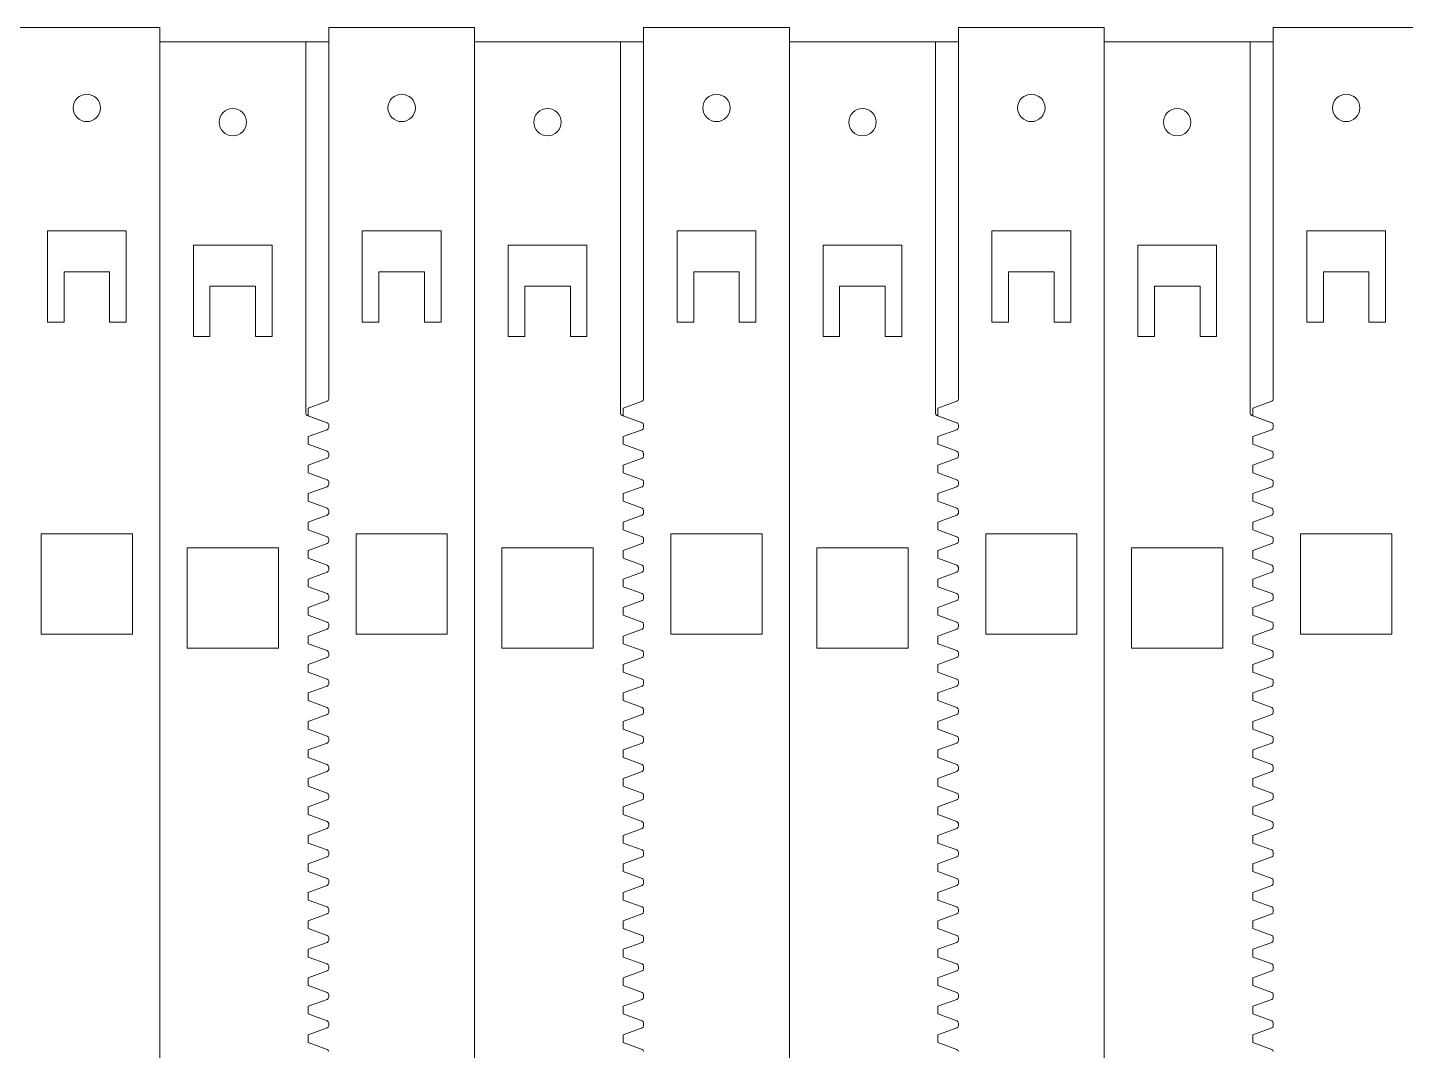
# Model space of a CAD drawing. Header units: millimetres. Extents: x -301 to 286, y -150 to 74.
# Drawn here: x -5 to 146.1, y -38.4 to 73.8 of the extents above; entities that cross this region are included whole.
import ezdxf

# ---------------------------------------------------------------- set-up
doc = ezdxf.new("R2010")
doc.units = ezdxf.units.MM
doc.header["$MEASUREMENT"] = 0
doc.layers.add('Layer 1', color=7, linetype='Continuous')

msp = doc.modelspace()

# ---------------------------------------------------------------- linework, layer by layer
at = {"layer": 'Layer 1', "color": 175, "lineweight": 18}
msp.add_lwpolyline([(147.6285, 73.7803), (131.6285, 73.7803), (131.6285, 72.2193), (113.1064, 72.2193), (113.1064, 73.7803), (97.1064, 73.7803), (97.1064, 72.2193), (78.5843, 72.2193), (78.5843, 73.7803), (62.5843, 73.7803), (62.5843, 72.2193), (44.0622, 72.2193), (44.0622, 73.7803), (28.0622, 73.7803), (28.0622, 72.2193), (9.5401, 72.2193), (9.5401, 73.7803), (-6.4599, 73.7803)], dxfattribs=at)
at = {"layer": 'Layer 1', "color": 114, "lineweight": 9}
for points in [[(28.0622, 73.7803), (28.0622, 33.0445)], [(62.5843, 73.7803), (62.5843, 33.0445)], [(97.1064, 73.7803), (97.1064, 33.0445)], [(131.6285, 73.7803), (131.6285, 33.0445)], [(9.5401, -150.4475), (9.5401, 72.2193)], [(25.5401, 72.2193), (25.5401, 31.4834)], [(44.0622, -150.4475), (44.0622, 72.2193)], [(60.0622, 72.2193), (60.0622, 31.4834)], [(78.5843, -150.4475), (78.5843, 72.2193)], [(94.5843, 72.2193), (94.5843, 31.4834)], [(113.1064, -150.4475), (113.1064, 72.2193)], [(129.1064, 72.2193), (129.1064, 31.4834)], [(27.8977, 32.8095), (25.8122, 32.0505), (25.8122, 31.2076), (27.8977, 30.4485)], [(62.4198, 32.8095), (60.3343, 32.0505), (60.3343, 31.2076), (62.4198, 30.4485)], [(96.9419, 32.8095), (94.8564, 32.0505), (94.8564, 31.2076), (96.9419, 30.4485)], [(131.464, 32.8095), (129.3785, 32.0505), (129.3785, 31.2076), (131.464, 30.4485)], [(25.7046, 31.2485), (27.7901, 30.4894)], [(60.2267, 31.2485), (62.3122, 30.4894)], [(94.7488, 31.2485), (96.8343, 30.4894)], [(129.2709, 31.2485), (131.3564, 30.4894)], [(27.8977, 29.6867), (25.8122, 28.9277), (25.8122, 28.0848), (27.8977, 27.3257)], [(28.0622, 30.2136), (28.0622, 29.9216)], [(62.4198, 29.6867), (60.3343, 28.9277), (60.3343, 28.0848), (62.4198, 27.3257)], [(62.5843, 30.2136), (62.5843, 29.9216)], [(96.9419, 29.6867), (94.8564, 28.9277), (94.8564, 28.0848), (96.9419, 27.3257)], [(97.1064, 30.2136), (97.1064, 29.9216)], [(131.464, 29.6867), (129.3785, 28.9277), (129.3785, 28.0848), (131.464, 27.3257)], [(131.6285, 30.2136), (131.6285, 29.9216)], [(27.8977, 26.5639), (25.8122, 25.8049), (25.8122, 24.962), (27.8977, 24.2029)], [(28.0622, 27.0908), (28.0622, 26.7988)], [(62.4198, 26.5639), (60.3343, 25.8049), (60.3343, 24.962), (62.4198, 24.2029)], [(62.5843, 27.0908), (62.5843, 26.7988)], [(96.9419, 26.5639), (94.8564, 25.8049), (94.8564, 24.962), (96.9419, 24.2029)], [(97.1064, 27.0908), (97.1064, 26.7988)], [(131.464, 26.5639), (129.3785, 25.8049), (129.3785, 24.962), (131.464, 24.2029)], [(131.6285, 27.0908), (131.6285, 26.7988)], [(27.8977, 23.4411), (25.8122, 22.682), (25.8122, 21.8392), (27.8977, 21.0801)], [(28.0622, 23.968), (28.0622, 23.676)], [(62.4198, 23.4411), (60.3343, 22.682), (60.3343, 21.8392), (62.4198, 21.0801)], [(62.5843, 23.968), (62.5843, 23.676)], [(96.9419, 23.4411), (94.8564, 22.682), (94.8564, 21.8392), (96.9419, 21.0801)], [(97.1064, 23.968), (97.1064, 23.676)], [(131.464, 23.4411), (129.3785, 22.682), (129.3785, 21.8392), (131.464, 21.0801)], [(131.6285, 23.968), (131.6285, 23.676)], [(27.8977, 20.3183), (25.8122, 19.5592), (25.8122, 18.7164), (27.8977, 17.9573)], [(28.0622, 20.8452), (28.0622, 20.5532)], [(62.4198, 20.3183), (60.3343, 19.5592), (60.3343, 18.7164), (62.4198, 17.9573)], [(62.5843, 20.8452), (62.5843, 20.5532)], [(96.9419, 20.3183), (94.8564, 19.5592), (94.8564, 18.7164), (96.9419, 17.9573)], [(97.1064, 20.8452), (97.1064, 20.5532)], [(131.464, 20.3183), (129.3785, 19.5592), (129.3785, 18.7164), (131.464, 17.9573)], [(131.6285, 20.8452), (131.6285, 20.5532)], [(27.8977, 17.1955), (25.8122, 16.4364), (25.8122, 15.5936), (27.8977, 14.8345)], [(28.0622, 17.7224), (28.0622, 17.4304)], [(62.4198, 17.1955), (60.3343, 16.4364), (60.3343, 15.5936), (62.4198, 14.8345)], [(62.5843, 17.7224), (62.5843, 17.4304)], [(96.9419, 17.1955), (94.8564, 16.4364), (94.8564, 15.5936), (96.9419, 14.8345)], [(97.1064, 17.7224), (97.1064, 17.4304)], [(131.464, 17.1955), (129.3785, 16.4364), (129.3785, 15.5936), (131.464, 14.8345)], [(131.6285, 17.7224), (131.6285, 17.4304)], [(27.8977, 14.0727), (25.8122, 13.3136), (25.8122, 12.4708), (27.8977, 11.7117)], [(28.0622, 14.5996), (28.0622, 14.3076)], [(62.4198, 14.0727), (60.3343, 13.3136), (60.3343, 12.4708), (62.4198, 11.7117)], [(62.5843, 14.5996), (62.5843, 14.3076)], [(96.9419, 14.0727), (94.8564, 13.3136), (94.8564, 12.4708), (96.9419, 11.7117)], [(97.1064, 14.5996), (97.1064, 14.3076)], [(131.464, 14.0727), (129.3785, 13.3136), (129.3785, 12.4708), (131.464, 11.7117)], [(131.6285, 14.5996), (131.6285, 14.3076)], [(27.8977, 10.9499), (25.8122, 10.1908), (25.8122, 9.348), (27.8977, 8.5889)], [(28.0622, 11.4768), (28.0622, 11.1848)], [(62.4198, 10.9499), (60.3343, 10.1908), (60.3343, 9.348), (62.4198, 8.5889)], [(62.5843, 11.4768), (62.5843, 11.1848)], [(96.9419, 10.9499), (94.8564, 10.1908), (94.8564, 9.348), (96.9419, 8.5889)], [(97.1064, 11.4768), (97.1064, 11.1848)], [(131.464, 10.9499), (129.3785, 10.1908), (129.3785, 9.348), (131.464, 8.5889)], [(131.6285, 11.4768), (131.6285, 11.1848)], [(27.8977, 7.8271), (25.8122, 7.068), (25.8122, 6.2252), (27.8977, 5.4661)], [(28.0622, 8.354), (28.0622, 8.062)], [(62.4198, 7.8271), (60.3343, 7.068), (60.3343, 6.2252), (62.4198, 5.4661)], [(62.5843, 8.354), (62.5843, 8.062)], [(96.9419, 7.8271), (94.8564, 7.068), (94.8564, 6.2252), (96.9419, 5.4661)], [(97.1064, 8.354), (97.1064, 8.062)], [(131.464, 7.8271), (129.3785, 7.068), (129.3785, 6.2252), (131.464, 5.4661)], [(131.6285, 8.354), (131.6285, 8.062)], [(27.8977, 4.7043), (25.8122, 3.9452), (25.8122, 3.1023), (27.8977, 2.3433)], [(28.0622, 5.2312), (28.0622, 4.9392)], [(62.4198, 4.7043), (60.3343, 3.9452), (60.3343, 3.1023), (62.4198, 2.3433)], [(62.5843, 5.2312), (62.5843, 4.9392)], [(96.9419, 4.7043), (94.8564, 3.9452), (94.8564, 3.1023), (96.9419, 2.3433)], [(97.1064, 5.2312), (97.1064, 4.9392)], [(131.464, 4.7043), (129.3785, 3.9452), (129.3785, 3.1023), (131.464, 2.3433)], [(131.6285, 5.2312), (131.6285, 4.9392)], [(27.8977, 1.5815), (25.8122, 0.8224), (25.8122, -0.0205), (27.8977, -0.7795)], [(28.0622, 2.1084), (28.0622, 1.8164)], [(62.4198, 1.5815), (60.3343, 0.8224), (60.3343, -0.0205), (62.4198, -0.7795)], [(62.5843, 2.1084), (62.5843, 1.8164)], [(96.9419, 1.5815), (94.8564, 0.8224), (94.8564, -0.0205), (96.9419, -0.7795)], [(97.1064, 2.1084), (97.1064, 1.8164)], [(131.464, 1.5815), (129.3785, 0.8224), (129.3785, -0.0205), (131.464, -0.7795)], [(131.6285, 2.1084), (131.6285, 1.8164)], [(28.0622, -1.0144), (28.0622, -1.3064)], [(62.5843, -1.0144), (62.5843, -1.3064)], [(97.1064, -1.0144), (97.1064, -1.3064)], [(131.6285, -1.0144), (131.6285, -1.3064)], [(27.8977, -1.5413), (25.8122, -2.3004), (25.8122, -3.1433), (27.8977, -3.9023)], [(62.4198, -1.5413), (60.3343, -2.3004), (60.3343, -3.1433), (62.4198, -3.9023)], [(96.9419, -1.5413), (94.8564, -2.3004), (94.8564, -3.1433), (96.9419, -3.9023)], [(131.464, -1.5413), (129.3785, -2.3004), (129.3785, -3.1433), (131.464, -3.9023)], [(28.0622, -4.1373), (28.0622, -4.4292)], [(62.5843, -4.1373), (62.5843, -4.4292)], [(97.1064, -4.1373), (97.1064, -4.4292)], [(131.6285, -4.1373), (131.6285, -4.4292)], [(27.8977, -4.6642), (25.8122, -5.4232), (25.8122, -6.2661), (27.8977, -7.0251)], [(62.4198, -4.6642), (60.3343, -5.4232), (60.3343, -6.2661), (62.4198, -7.0251)], [(96.9419, -4.6642), (94.8564, -5.4232), (94.8564, -6.2661), (96.9419, -7.0251)], [(131.464, -4.6642), (129.3785, -5.4232), (129.3785, -6.2661), (131.464, -7.0251)], [(28.0622, -7.2601), (28.0622, -7.552)], [(62.5843, -7.2601), (62.5843, -7.552)], [(97.1064, -7.2601), (97.1064, -7.552)], [(131.6285, -7.2601), (131.6285, -7.552)], [(27.8977, -7.787), (25.8122, -8.546), (25.8122, -9.3889), (27.8977, -10.1479)], [(62.4198, -7.787), (60.3343, -8.546), (60.3343, -9.3889), (62.4198, -10.1479)], [(96.9419, -7.787), (94.8564, -8.546), (94.8564, -9.3889), (96.9419, -10.1479)], [(131.464, -7.787), (129.3785, -8.546), (129.3785, -9.3889), (131.464, -10.1479)], [(28.0622, -10.3829), (28.0622, -10.6748)], [(62.5843, -10.3829), (62.5843, -10.6748)], [(97.1064, -10.3829), (97.1064, -10.6748)], [(131.6285, -10.3829), (131.6285, -10.6748)], [(27.8977, -10.9098), (25.8122, -11.6688), (25.8122, -12.5117), (27.8977, -13.2707)], [(62.4198, -10.9098), (60.3343, -11.6688), (60.3343, -12.5117), (62.4198, -13.2707)], [(96.9419, -10.9098), (94.8564, -11.6688), (94.8564, -12.5117), (96.9419, -13.2707)], [(131.464, -10.9098), (129.3785, -11.6688), (129.3785, -12.5117), (131.464, -13.2707)], [(28.0622, -13.5057), (28.0622, -13.7977)], [(62.5843, -13.5057), (62.5843, -13.7977)], [(97.1064, -13.5057), (97.1064, -13.7977)], [(131.6285, -13.5057), (131.6285, -13.7977)], [(27.8977, -14.0326), (25.8122, -14.7916), (25.8122, -15.6345), (27.8977, -16.3936)], [(62.4198, -14.0326), (60.3343, -14.7916), (60.3343, -15.6345), (62.4198, -16.3936)], [(96.9419, -14.0326), (94.8564, -14.7916), (94.8564, -15.6345), (96.9419, -16.3936)], [(131.464, -14.0326), (129.3785, -14.7916), (129.3785, -15.6345), (131.464, -16.3936)], [(27.8977, -17.1554), (25.8122, -17.9144), (25.8122, -18.7573), (27.8977, -19.5164)], [(28.0622, -16.6285), (28.0622, -16.9205)], [(62.4198, -17.1554), (60.3343, -17.9144), (60.3343, -18.7573), (62.4198, -19.5164)], [(62.5843, -16.6285), (62.5843, -16.9205)], [(96.9419, -17.1554), (94.8564, -17.9144), (94.8564, -18.7573), (96.9419, -19.5164)], [(97.1064, -16.6285), (97.1064, -16.9205)], [(131.464, -17.1554), (129.3785, -17.9144), (129.3785, -18.7573), (131.464, -19.5164)], [(131.6285, -16.6285), (131.6285, -16.9205)], [(27.8977, -20.2782), (25.8122, -21.0373), (25.8122, -21.8801), (27.8977, -22.6392)], [(28.0622, -19.7513), (28.0622, -20.0433)], [(62.4198, -20.2782), (60.3343, -21.0373), (60.3343, -21.8801), (62.4198, -22.6392)], [(62.5843, -19.7513), (62.5843, -20.0433)], [(96.9419, -20.2782), (94.8564, -21.0373), (94.8564, -21.8801), (96.9419, -22.6392)], [(97.1064, -19.7513), (97.1064, -20.0433)], [(131.464, -20.2782), (129.3785, -21.0373), (129.3785, -21.8801), (131.464, -22.6392)], [(131.6285, -19.7513), (131.6285, -20.0433)], [(27.8977, -23.401), (25.8122, -24.1601), (25.8122, -25.0029), (27.8977, -25.762)], [(28.0622, -22.8741), (28.0622, -23.1661)], [(62.4198, -23.401), (60.3343, -24.1601), (60.3343, -25.0029), (62.4198, -25.762)], [(62.5843, -22.8741), (62.5843, -23.1661)], [(96.9419, -23.401), (94.8564, -24.1601), (94.8564, -25.0029), (96.9419, -25.762)], [(97.1064, -22.8741), (97.1064, -23.1661)], [(131.464, -23.401), (129.3785, -24.1601), (129.3785, -25.0029), (131.464, -25.762)], [(131.6285, -22.8741), (131.6285, -23.1661)], [(27.8977, -26.5238), (25.8122, -27.2829), (25.8122, -28.1257), (27.8977, -28.8848)], [(28.0622, -25.9969), (28.0622, -26.2889)], [(62.4198, -26.5238), (60.3343, -27.2829), (60.3343, -28.1257), (62.4198, -28.8848)], [(62.5843, -25.9969), (62.5843, -26.2889)], [(96.9419, -26.5238), (94.8564, -27.2829), (94.8564, -28.1257), (96.9419, -28.8848)], [(97.1064, -25.9969), (97.1064, -26.2889)], [(131.464, -26.5238), (129.3785, -27.2829), (129.3785, -28.1257), (131.464, -28.8848)], [(131.6285, -25.9969), (131.6285, -26.2889)], [(27.8977, -29.6466), (25.8122, -30.4057), (25.8122, -31.2485), (27.8977, -32.0076)], [(28.0622, -29.1197), (28.0622, -29.4117)], [(62.4198, -29.6466), (60.3343, -30.4057), (60.3343, -31.2485), (62.4198, -32.0076)], [(62.5843, -29.1197), (62.5843, -29.4117)], [(96.9419, -29.6466), (94.8564, -30.4057), (94.8564, -31.2485), (96.9419, -32.0076)], [(97.1064, -29.1197), (97.1064, -29.4117)], [(131.464, -29.6466), (129.3785, -30.4057), (129.3785, -31.2485), (131.464, -32.0076)], [(131.6285, -29.1197), (131.6285, -29.4117)], [(27.8977, -32.7694), (25.8122, -33.5285), (25.8122, -34.3713), (27.8977, -35.1304)], [(28.0622, -32.2425), (28.0622, -32.5345)], [(62.4198, -32.7694), (60.3343, -33.5285), (60.3343, -34.3713), (62.4198, -35.1304)], [(62.5843, -32.2425), (62.5843, -32.5345)], [(96.9419, -32.7694), (94.8564, -33.5285), (94.8564, -34.3713), (96.9419, -35.1304)], [(97.1064, -32.2425), (97.1064, -32.5345)], [(131.464, -32.7694), (129.3785, -33.5285), (129.3785, -34.3713), (131.464, -35.1304)], [(131.6285, -32.2425), (131.6285, -32.5345)], [(27.8977, -35.8922), (25.8122, -36.6513), (25.8122, -37.4941), (27.8977, -38.2532)], [(28.0622, -35.3653), (28.0622, -35.6573)], [(62.4198, -35.8922), (60.3343, -36.6513), (60.3343, -37.4941), (62.4198, -38.2532)], [(62.5843, -35.3653), (62.5843, -35.6573)], [(96.9419, -35.8922), (94.8564, -36.6513), (94.8564, -37.4941), (96.9419, -38.2532)], [(97.1064, -35.3653), (97.1064, -35.6573)], [(131.464, -35.8922), (129.3785, -36.6513), (129.3785, -37.4941), (131.464, -38.2532)], [(131.6285, -35.3653), (131.6285, -35.6573)]]:
    msp.add_lwpolyline(points, dxfattribs=at)
at = {"layer": 'Layer 1', "color": 240, "lineweight": 9}
for points in [[(4.0401, 46.9794), (4.0401, 41.4794), (5.8596, 41.4794), (5.8596, 51.4794), (-2.7794, 51.4794), (-2.7794, 41.4794), (-0.9599, 41.4794), (-0.9599, 46.9794), (4.0401, 46.9794)], [(38.5622, 46.9794), (38.5622, 41.4794), (40.3817, 41.4794), (40.3817, 51.4794), (31.7427, 51.4794), (31.7427, 41.4794), (33.5622, 41.4794), (33.5622, 46.9794), (38.5622, 46.9794)], [(73.0843, 46.9794), (73.0843, 41.4794), (74.9038, 41.4794), (74.9038, 51.4794), (66.2648, 51.4794), (66.2648, 41.4794), (68.0843, 41.4794), (68.0843, 46.9794), (73.0843, 46.9794)], [(107.6064, 46.9794), (107.6064, 41.4794), (109.4259, 41.4794), (109.4259, 51.4794), (100.7869, 51.4794), (100.7869, 41.4794), (102.6064, 41.4794), (102.6064, 46.9794), (107.6064, 46.9794)], [(142.1285, 46.9794), (142.1285, 41.4794), (143.948, 41.4794), (143.948, 51.4794), (135.309, 51.4794), (135.309, 41.4794), (137.1285, 41.4794), (137.1285, 46.9794), (142.1285, 46.9794)], [(15.0401, 45.4184), (15.0401, 39.9184), (13.2206, 39.9184), (13.2206, 49.9184), (21.8596, 49.9184), (21.8596, 39.9184), (20.0401, 39.9184), (20.0401, 45.4184), (15.0401, 45.4184)], [(49.5622, 45.4184), (49.5622, 39.9184), (47.7427, 39.9184), (47.7427, 49.9184), (56.3817, 49.9184), (56.3817, 39.9184), (54.5622, 39.9184), (54.5622, 45.4184), (49.5622, 45.4184)], [(84.0843, 45.4184), (84.0843, 39.9184), (82.2648, 39.9184), (82.2648, 49.9184), (90.9038, 49.9184), (90.9038, 39.9184), (89.0843, 39.9184), (89.0843, 45.4184), (84.0843, 45.4184)], [(118.6064, 45.4184), (118.6064, 39.9184), (116.7869, 39.9184), (116.7869, 49.9184), (125.4259, 49.9184), (125.4259, 39.9184), (123.6064, 39.9184), (123.6064, 45.4184), (118.6064, 45.4184)], [(6.5401, 7.2821), (-3.4599, 7.2821), (-3.4599, 18.2821), (6.5401, 18.2821), (6.5401, 7.2821)], [(41.0622, 7.2821), (31.0622, 7.2821), (31.0622, 18.2821), (41.0622, 18.2821), (41.0622, 7.2821)], [(75.5843, 7.2821), (65.5843, 7.2821), (65.5843, 18.2821), (75.5843, 18.2821), (75.5843, 7.2821)], [(110.1064, 7.2821), (100.1064, 7.2821), (100.1064, 18.2821), (110.1064, 18.2821), (110.1064, 7.2821)], [(144.6285, 7.2821), (134.6285, 7.2821), (134.6285, 18.2821), (144.6285, 18.2821), (144.6285, 7.2821)], [(12.5401, 5.7211), (22.5401, 5.7211), (22.5401, 16.7211), (12.5401, 16.7211), (12.5401, 5.7211)], [(47.0622, 5.7211), (57.0622, 5.7211), (57.0622, 16.7211), (47.0622, 16.7211), (47.0622, 5.7211)], [(81.5843, 5.7211), (91.5843, 5.7211), (91.5843, 16.7211), (81.5843, 16.7211), (81.5843, 5.7211)], [(116.1064, 5.7211), (126.1064, 5.7211), (126.1064, 16.7211), (116.1064, 16.7211), (116.1064, 5.7211)]]:
    msp.add_lwpolyline(points, dxfattribs=at)
for points in [[(1.5399, 63.4647), (0.7115, 63.4647), (0.0399, 64.1363), (0.0399, 64.9647), (0.0399, 65.7931), (0.7115, 66.4647), (1.5399, 66.4647), (2.3684, 66.4647), (3.0399, 65.7931), (3.0399, 64.9647), (3.0399, 64.1363), (2.3684, 63.4647), (1.5399, 63.4647)], [(36.062, 63.4647), (35.2336, 63.4647), (34.562, 64.1363), (34.562, 64.9647), (34.562, 65.7931), (35.2336, 66.4647), (36.062, 66.4647), (36.8905, 66.4647), (37.562, 65.7931), (37.562, 64.9647), (37.562, 64.1363), (36.8905, 63.4647), (36.062, 63.4647)], [(70.5841, 63.4647), (69.7557, 63.4647), (69.0841, 64.1363), (69.0841, 64.9647), (69.0841, 65.7931), (69.7557, 66.4647), (70.5841, 66.4647), (71.4126, 66.4647), (72.0841, 65.7931), (72.0841, 64.9647), (72.0841, 64.1363), (71.4126, 63.4647), (70.5841, 63.4647)], [(105.1062, 63.4647), (104.2778, 63.4647), (103.6062, 64.1363), (103.6062, 64.9647), (103.6062, 65.7931), (104.2778, 66.4647), (105.1062, 66.4647), (105.9347, 66.4647), (106.6062, 65.7931), (106.6062, 64.9647), (106.6062, 64.1363), (105.9347, 63.4647), (105.1062, 63.4647)], [(139.6283, 63.4647), (138.7999, 63.4647), (138.1283, 64.1363), (138.1283, 64.9647), (138.1283, 65.7931), (138.7999, 66.4647), (139.6283, 66.4647), (140.4568, 66.4647), (141.1283, 65.7931), (141.1283, 64.9647), (141.1283, 64.1363), (140.4568, 63.4647), (139.6283, 63.4647)], [(17.5399, 61.9037), (18.3683, 61.9037), (19.0399, 62.5753), (19.0399, 63.4037), (19.0399, 64.2321), (18.3684, 64.9037), (17.5399, 64.9037), (16.7115, 64.9037), (16.0399, 64.2321), (16.0399, 63.4037), (16.0399, 62.5753), (16.7115, 61.9037), (17.5399, 61.9037)], [(52.062, 61.9037), (52.8904, 61.9037), (53.562, 62.5753), (53.562, 63.4037), (53.562, 64.2321), (52.8905, 64.9037), (52.062, 64.9037), (51.2336, 64.9037), (50.562, 64.2321), (50.562, 63.4037), (50.562, 62.5753), (51.2336, 61.9037), (52.062, 61.9037)], [(86.5841, 61.9037), (87.4125, 61.9037), (88.0841, 62.5753), (88.0841, 63.4037), (88.0841, 64.2321), (87.4126, 64.9037), (86.5841, 64.9037), (85.7557, 64.9037), (85.0841, 64.2321), (85.0841, 63.4037), (85.0841, 62.5753), (85.7557, 61.9037), (86.5841, 61.9037)], [(121.1062, 61.9037), (121.9346, 61.9037), (122.6062, 62.5753), (122.6062, 63.4037), (122.6062, 64.2321), (121.9347, 64.9037), (121.1062, 64.9037), (120.2778, 64.9037), (119.6062, 64.2321), (119.6062, 63.4037), (119.6062, 62.5753), (120.2778, 61.9037), (121.1062, 61.9037)]]:
    msp.add_open_spline(points, degree=3, knots=[0, 0, 0, 0, 1, 1, 1, 2, 2, 2, 3, 3, 3, 4, 4, 4, 4], dxfattribs=at)
at = {"layer": 'Layer 1', "color": 114, "lineweight": 9}
for points in [[(28.0622, 33.0445), (28.062, 32.9394), (27.9962, 32.8455), (27.8977, 32.8095)], [(62.5843, 33.0445), (62.5841, 32.9394), (62.5183, 32.8455), (62.4198, 32.8095)], [(97.1064, 33.0445), (97.1062, 32.9394), (97.0404, 32.8455), (96.9419, 32.8095)], [(131.6285, 33.0445), (131.6283, 32.9394), (131.5625, 32.8455), (131.464, 32.8095)], [(25.5401, 31.4834), (25.54, 31.3783), (25.6057, 31.2845), (25.7046, 31.2485)], [(27.8977, 30.4485), (27.9962, 30.4126), (28.062, 30.3187), (28.0622, 30.2136)], [(60.0622, 31.4834), (60.0621, 31.3783), (60.1278, 31.2845), (60.2267, 31.2485)], [(62.4198, 30.4485), (62.5183, 30.4126), (62.5841, 30.3187), (62.5843, 30.2136)], [(94.5843, 31.4834), (94.5842, 31.3783), (94.6499, 31.2845), (94.7488, 31.2485)], [(96.9419, 30.4485), (97.0404, 30.4126), (97.1062, 30.3187), (97.1064, 30.2136)], [(129.1064, 31.4834), (129.1063, 31.3783), (129.172, 31.2845), (129.2709, 31.2485)], [(131.464, 30.4485), (131.5625, 30.4126), (131.6283, 30.3187), (131.6285, 30.2136)], [(28.0622, 29.9216), (28.062, 29.8165), (27.9962, 29.7227), (27.8977, 29.6867)], [(62.5843, 29.9216), (62.5841, 29.8165), (62.5183, 29.7227), (62.4198, 29.6867)], [(97.1064, 29.9216), (97.1062, 29.8165), (97.0404, 29.7227), (96.9419, 29.6867)], [(131.6285, 29.9216), (131.6283, 29.8165), (131.5625, 29.7227), (131.464, 29.6867)], [(27.8977, 27.3257), (27.9962, 27.2898), (28.062, 27.1959), (28.0622, 27.0908)], [(62.4198, 27.3257), (62.5183, 27.2898), (62.5841, 27.1959), (62.5843, 27.0908)], [(96.9419, 27.3257), (97.0404, 27.2898), (97.1062, 27.1959), (97.1064, 27.0908)], [(131.464, 27.3257), (131.5625, 27.2898), (131.6283, 27.1959), (131.6285, 27.0908)], [(28.0622, 26.7988), (28.062, 26.6937), (27.9962, 26.5999), (27.8977, 26.5639)], [(62.5843, 26.7988), (62.5841, 26.6937), (62.5183, 26.5999), (62.4198, 26.5639)], [(97.1064, 26.7988), (97.1062, 26.6937), (97.0404, 26.5999), (96.9419, 26.5639)], [(131.6285, 26.7988), (131.6283, 26.6937), (131.5625, 26.5999), (131.464, 26.5639)], [(27.8977, 24.2029), (27.9962, 24.167), (28.062, 24.0731), (28.0622, 23.968)], [(62.4198, 24.2029), (62.5183, 24.167), (62.5841, 24.0731), (62.5843, 23.968)], [(96.9419, 24.2029), (97.0404, 24.167), (97.1062, 24.0731), (97.1064, 23.968)], [(131.464, 24.2029), (131.5625, 24.167), (131.6283, 24.0731), (131.6285, 23.968)], [(28.0622, 23.676), (28.062, 23.5709), (27.9962, 23.4771), (27.8977, 23.4411)], [(62.5843, 23.676), (62.5841, 23.5709), (62.5183, 23.4771), (62.4198, 23.4411)], [(97.1064, 23.676), (97.1062, 23.5709), (97.0404, 23.4771), (96.9419, 23.4411)], [(131.6285, 23.676), (131.6283, 23.5709), (131.5625, 23.4771), (131.464, 23.4411)], [(27.8977, 21.0801), (27.9962, 21.0442), (28.062, 20.9503), (28.0622, 20.8452)], [(28.0622, 20.5532), (28.062, 20.4481), (27.9962, 20.3542), (27.8977, 20.3183)], [(62.4198, 21.0801), (62.5183, 21.0442), (62.5841, 20.9503), (62.5843, 20.8452)], [(62.5843, 20.5532), (62.5841, 20.4481), (62.5183, 20.3542), (62.4198, 20.3183)], [(96.9419, 21.0801), (97.0404, 21.0442), (97.1062, 20.9503), (97.1064, 20.8452)], [(97.1064, 20.5532), (97.1062, 20.4481), (97.0404, 20.3542), (96.9419, 20.3183)], [(131.464, 21.0801), (131.5625, 21.0442), (131.6283, 20.9503), (131.6285, 20.8452)], [(131.6285, 20.5532), (131.6283, 20.4481), (131.5625, 20.3542), (131.464, 20.3183)], [(27.8977, 17.9573), (27.9962, 17.9214), (28.062, 17.8275), (28.0622, 17.7224)], [(28.0622, 17.4304), (28.062, 17.3253), (27.9962, 17.2314), (27.8977, 17.1955)], [(62.4198, 17.9573), (62.5183, 17.9214), (62.5841, 17.8275), (62.5843, 17.7224)], [(62.5843, 17.4304), (62.5841, 17.3253), (62.5183, 17.2314), (62.4198, 17.1955)], [(96.9419, 17.9573), (97.0404, 17.9214), (97.1062, 17.8275), (97.1064, 17.7224)], [(97.1064, 17.4304), (97.1062, 17.3253), (97.0404, 17.2314), (96.9419, 17.1955)], [(131.464, 17.9573), (131.5625, 17.9214), (131.6283, 17.8275), (131.6285, 17.7224)], [(131.6285, 17.4304), (131.6283, 17.3253), (131.5625, 17.2314), (131.464, 17.1955)], [(27.8977, 14.8345), (27.9962, 14.7986), (28.062, 14.7047), (28.0622, 14.5996)], [(28.0622, 14.3076), (28.062, 14.2025), (27.9962, 14.1086), (27.8977, 14.0727)], [(62.4198, 14.8345), (62.5183, 14.7986), (62.5841, 14.7047), (62.5843, 14.5996)], [(62.5843, 14.3076), (62.5841, 14.2025), (62.5183, 14.1086), (62.4198, 14.0727)], [(96.9419, 14.8345), (97.0404, 14.7986), (97.1062, 14.7047), (97.1064, 14.5996)], [(97.1064, 14.3076), (97.1062, 14.2025), (97.0404, 14.1086), (96.9419, 14.0727)], [(131.464, 14.8345), (131.5625, 14.7986), (131.6283, 14.7047), (131.6285, 14.5996)], [(131.6285, 14.3076), (131.6283, 14.2025), (131.5625, 14.1086), (131.464, 14.0727)], [(27.8977, 11.7117), (27.9962, 11.6758), (28.062, 11.5819), (28.0622, 11.4768)], [(28.0622, 11.1848), (28.062, 11.0797), (27.9962, 10.9858), (27.8977, 10.9499)], [(62.4198, 11.7117), (62.5183, 11.6758), (62.5841, 11.5819), (62.5843, 11.4768)], [(62.5843, 11.1848), (62.5841, 11.0797), (62.5183, 10.9858), (62.4198, 10.9499)], [(96.9419, 11.7117), (97.0404, 11.6758), (97.1062, 11.5819), (97.1064, 11.4768)], [(97.1064, 11.1848), (97.1062, 11.0797), (97.0404, 10.9858), (96.9419, 10.9499)], [(131.464, 11.7117), (131.5625, 11.6758), (131.6283, 11.5819), (131.6285, 11.4768)], [(131.6285, 11.1848), (131.6283, 11.0797), (131.5625, 10.9858), (131.464, 10.9499)], [(27.8977, 8.5889), (27.9962, 8.553), (28.062, 8.4591), (28.0622, 8.354)], [(28.0622, 8.062), (28.062, 7.9569), (27.9962, 7.863), (27.8977, 7.8271)], [(62.4198, 8.5889), (62.5183, 8.553), (62.5841, 8.4591), (62.5843, 8.354)], [(62.5843, 8.062), (62.5841, 7.9569), (62.5183, 7.863), (62.4198, 7.8271)], [(96.9419, 8.5889), (97.0404, 8.553), (97.1062, 8.4591), (97.1064, 8.354)], [(97.1064, 8.062), (97.1062, 7.9569), (97.0404, 7.863), (96.9419, 7.8271)], [(131.464, 8.5889), (131.5625, 8.553), (131.6283, 8.4591), (131.6285, 8.354)], [(131.6285, 8.062), (131.6283, 7.9569), (131.5625, 7.863), (131.464, 7.8271)], [(27.8977, 5.4661), (27.9962, 5.4301), (28.062, 5.3363), (28.0622, 5.2312)], [(28.0622, 4.9392), (28.062, 4.8341), (27.9962, 4.7402), (27.8977, 4.7043)], [(62.4198, 5.4661), (62.5183, 5.4301), (62.5841, 5.3363), (62.5843, 5.2312)], [(62.5843, 4.9392), (62.5841, 4.8341), (62.5183, 4.7402), (62.4198, 4.7043)], [(96.9419, 5.4661), (97.0404, 5.4301), (97.1062, 5.3363), (97.1064, 5.2312)], [(97.1064, 4.9392), (97.1062, 4.8341), (97.0404, 4.7402), (96.9419, 4.7043)], [(131.464, 5.4661), (131.5625, 5.4301), (131.6283, 5.3363), (131.6285, 5.2312)], [(131.6285, 4.9392), (131.6283, 4.8341), (131.5625, 4.7402), (131.464, 4.7043)], [(27.8977, 2.3433), (27.9962, 2.3073), (28.062, 2.2135), (28.0622, 2.1084)], [(28.0622, 1.8164), (28.062, 1.7113), (27.9962, 1.6174), (27.8977, 1.5815)], [(62.4198, 2.3433), (62.5183, 2.3073), (62.5841, 2.2135), (62.5843, 2.1084)], [(62.5843, 1.8164), (62.5841, 1.7113), (62.5183, 1.6174), (62.4198, 1.5815)], [(96.9419, 2.3433), (97.0404, 2.3073), (97.1062, 2.2135), (97.1064, 2.1084)], [(97.1064, 1.8164), (97.1062, 1.7113), (97.0404, 1.6174), (96.9419, 1.5815)], [(131.464, 2.3433), (131.5625, 2.3073), (131.6283, 2.2135), (131.6285, 2.1084)], [(131.6285, 1.8164), (131.6283, 1.7113), (131.5625, 1.6174), (131.464, 1.5815)], [(27.8977, -0.7795), (27.9962, -0.8155), (28.062, -0.9093), (28.0622, -1.0144)], [(28.0622, -1.3064), (28.062, -1.4115), (27.9962, -1.5054), (27.8977, -1.5413)], [(62.4198, -0.7795), (62.5183, -0.8155), (62.5841, -0.9093), (62.5843, -1.0144)], [(62.5843, -1.3064), (62.5841, -1.4115), (62.5183, -1.5054), (62.4198, -1.5413)], [(96.9419, -0.7795), (97.0404, -0.8155), (97.1062, -0.9093), (97.1064, -1.0144)], [(97.1064, -1.3064), (97.1062, -1.4115), (97.0404, -1.5054), (96.9419, -1.5413)], [(131.464, -0.7795), (131.5625, -0.8155), (131.6283, -0.9093), (131.6285, -1.0144)], [(131.6285, -1.3064), (131.6283, -1.4115), (131.5625, -1.5054), (131.464, -1.5413)], [(27.8977, -3.9023), (27.9962, -3.9383), (28.062, -4.0322), (28.0622, -4.1373)], [(28.0622, -4.4292), (28.062, -4.5343), (27.9962, -4.6282), (27.8977, -4.6642)], [(62.4198, -3.9023), (62.5183, -3.9383), (62.5841, -4.0322), (62.5843, -4.1373)], [(62.5843, -4.4292), (62.5841, -4.5343), (62.5183, -4.6282), (62.4198, -4.6642)], [(96.9419, -3.9023), (97.0404, -3.9383), (97.1062, -4.0322), (97.1064, -4.1373)], [(97.1064, -4.4292), (97.1062, -4.5343), (97.0404, -4.6282), (96.9419, -4.6642)], [(131.464, -3.9023), (131.5625, -3.9383), (131.6283, -4.0322), (131.6285, -4.1373)], [(131.6285, -4.4292), (131.6283, -4.5343), (131.5625, -4.6282), (131.464, -4.6642)], [(27.8977, -7.0251), (27.9962, -7.0611), (28.062, -7.155), (28.0622, -7.2601)], [(28.0622, -7.552), (28.062, -7.6571), (27.9962, -7.751), (27.8977, -7.787)], [(62.4198, -7.0251), (62.5183, -7.0611), (62.5841, -7.155), (62.5843, -7.2601)], [(62.5843, -7.552), (62.5841, -7.6571), (62.5183, -7.751), (62.4198, -7.787)], [(96.9419, -7.0251), (97.0404, -7.0611), (97.1062, -7.155), (97.1064, -7.2601)], [(97.1064, -7.552), (97.1062, -7.6571), (97.0404, -7.751), (96.9419, -7.787)], [(131.464, -7.0251), (131.5625, -7.0611), (131.6283, -7.155), (131.6285, -7.2601)], [(131.6285, -7.552), (131.6283, -7.6571), (131.5625, -7.751), (131.464, -7.787)], [(27.8977, -10.1479), (27.9962, -10.1839), (28.062, -10.2778), (28.0622, -10.3829)], [(62.4198, -10.1479), (62.5183, -10.1839), (62.5841, -10.2778), (62.5843, -10.3829)], [(96.9419, -10.1479), (97.0404, -10.1839), (97.1062, -10.2778), (97.1064, -10.3829)], [(131.464, -10.1479), (131.5625, -10.1839), (131.6283, -10.2778), (131.6285, -10.3829)], [(28.0622, -10.6748), (28.062, -10.7799), (27.9962, -10.8738), (27.8977, -10.9098)], [(62.5843, -10.6748), (62.5841, -10.7799), (62.5183, -10.8738), (62.4198, -10.9098)], [(97.1064, -10.6748), (97.1062, -10.7799), (97.0404, -10.8738), (96.9419, -10.9098)], [(131.6285, -10.6748), (131.6283, -10.7799), (131.5625, -10.8738), (131.464, -10.9098)], [(27.8977, -13.2707), (27.9962, -13.3067), (28.062, -13.4006), (28.0622, -13.5057)], [(62.4198, -13.2707), (62.5183, -13.3067), (62.5841, -13.4006), (62.5843, -13.5057)], [(96.9419, -13.2707), (97.0404, -13.3067), (97.1062, -13.4006), (97.1064, -13.5057)], [(131.464, -13.2707), (131.5625, -13.3067), (131.6283, -13.4006), (131.6285, -13.5057)], [(28.0622, -13.7977), (28.062, -13.9028), (27.9962, -13.9966), (27.8977, -14.0326)], [(62.5843, -13.7977), (62.5841, -13.9028), (62.5183, -13.9966), (62.4198, -14.0326)], [(97.1064, -13.7977), (97.1062, -13.9028), (97.0404, -13.9966), (96.9419, -14.0326)], [(131.6285, -13.7977), (131.6283, -13.9028), (131.5625, -13.9966), (131.464, -14.0326)], [(27.8977, -16.3936), (27.9962, -16.4295), (28.062, -16.5234), (28.0622, -16.6285)], [(62.4198, -16.3936), (62.5183, -16.4295), (62.5841, -16.5234), (62.5843, -16.6285)], [(96.9419, -16.3936), (97.0404, -16.4295), (97.1062, -16.5234), (97.1064, -16.6285)], [(131.464, -16.3936), (131.5625, -16.4295), (131.6283, -16.5234), (131.6285, -16.6285)], [(28.0622, -16.9205), (28.062, -17.0256), (27.9962, -17.1194), (27.8977, -17.1554)], [(62.5843, -16.9205), (62.5841, -17.0256), (62.5183, -17.1194), (62.4198, -17.1554)], [(97.1064, -16.9205), (97.1062, -17.0256), (97.0404, -17.1194), (96.9419, -17.1554)], [(131.6285, -16.9205), (131.6283, -17.0256), (131.5625, -17.1194), (131.464, -17.1554)], [(27.8977, -19.5164), (27.9962, -19.5523), (28.062, -19.6462), (28.0622, -19.7513)], [(62.4198, -19.5164), (62.5183, -19.5523), (62.5841, -19.6462), (62.5843, -19.7513)], [(96.9419, -19.5164), (97.0404, -19.5523), (97.1062, -19.6462), (97.1064, -19.7513)], [(131.464, -19.5164), (131.5625, -19.5523), (131.6283, -19.6462), (131.6285, -19.7513)], [(28.0622, -20.0433), (28.062, -20.1484), (27.9962, -20.2422), (27.8977, -20.2782)], [(62.5843, -20.0433), (62.5841, -20.1484), (62.5183, -20.2422), (62.4198, -20.2782)], [(97.1064, -20.0433), (97.1062, -20.1484), (97.0404, -20.2422), (96.9419, -20.2782)], [(131.6285, -20.0433), (131.6283, -20.1484), (131.5625, -20.2422), (131.464, -20.2782)], [(27.8977, -22.6392), (27.9962, -22.6751), (28.062, -22.769), (28.0622, -22.8741)], [(62.4198, -22.6392), (62.5183, -22.6751), (62.5841, -22.769), (62.5843, -22.8741)], [(96.9419, -22.6392), (97.0404, -22.6751), (97.1062, -22.769), (97.1064, -22.8741)], [(131.464, -22.6392), (131.5625, -22.6751), (131.6283, -22.769), (131.6285, -22.8741)], [(28.0622, -23.1661), (28.062, -23.2712), (27.9962, -23.3651), (27.8977, -23.401)], [(62.5843, -23.1661), (62.5841, -23.2712), (62.5183, -23.3651), (62.4198, -23.401)], [(97.1064, -23.1661), (97.1062, -23.2712), (97.0404, -23.3651), (96.9419, -23.401)], [(131.6285, -23.1661), (131.6283, -23.2712), (131.5625, -23.3651), (131.464, -23.401)], [(27.8977, -25.762), (27.9962, -25.7979), (28.062, -25.8918), (28.0622, -25.9969)], [(28.0622, -26.2889), (28.062, -26.394), (27.9962, -26.4879), (27.8977, -26.5238)], [(62.4198, -25.762), (62.5183, -25.7979), (62.5841, -25.8918), (62.5843, -25.9969)], [(62.5843, -26.2889), (62.5841, -26.394), (62.5183, -26.4879), (62.4198, -26.5238)], [(96.9419, -25.762), (97.0404, -25.7979), (97.1062, -25.8918), (97.1064, -25.9969)], [(97.1064, -26.2889), (97.1062, -26.394), (97.0404, -26.4879), (96.9419, -26.5238)], [(131.464, -25.762), (131.5625, -25.7979), (131.6283, -25.8918), (131.6285, -25.9969)], [(131.6285, -26.2889), (131.6283, -26.394), (131.5625, -26.4879), (131.464, -26.5238)], [(27.8977, -28.8848), (27.9962, -28.9207), (28.062, -29.0146), (28.0622, -29.1197)], [(28.0622, -29.4117), (28.062, -29.5168), (27.9962, -29.6107), (27.8977, -29.6466)], [(62.4198, -28.8848), (62.5183, -28.9207), (62.5841, -29.0146), (62.5843, -29.1197)], [(62.5843, -29.4117), (62.5841, -29.5168), (62.5183, -29.6107), (62.4198, -29.6466)], [(96.9419, -28.8848), (97.0404, -28.9207), (97.1062, -29.0146), (97.1064, -29.1197)], [(97.1064, -29.4117), (97.1062, -29.5168), (97.0404, -29.6107), (96.9419, -29.6466)], [(131.464, -28.8848), (131.5625, -28.9207), (131.6283, -29.0146), (131.6285, -29.1197)], [(131.6285, -29.4117), (131.6283, -29.5168), (131.5625, -29.6107), (131.464, -29.6466)], [(27.8977, -32.0076), (27.9962, -32.0435), (28.062, -32.1374), (28.0622, -32.2425)], [(28.0622, -32.5345), (28.062, -32.6396), (27.9962, -32.7335), (27.8977, -32.7694)], [(62.4198, -32.0076), (62.5183, -32.0435), (62.5841, -32.1374), (62.5843, -32.2425)], [(62.5843, -32.5345), (62.5841, -32.6396), (62.5183, -32.7335), (62.4198, -32.7694)], [(96.9419, -32.0076), (97.0404, -32.0435), (97.1062, -32.1374), (97.1064, -32.2425)], [(97.1064, -32.5345), (97.1062, -32.6396), (97.0404, -32.7335), (96.9419, -32.7694)], [(131.464, -32.0076), (131.5625, -32.0435), (131.6283, -32.1374), (131.6285, -32.2425)], [(131.6285, -32.5345), (131.6283, -32.6396), (131.5625, -32.7335), (131.464, -32.7694)], [(27.8977, -35.1304), (27.9962, -35.1663), (28.062, -35.2602), (28.0622, -35.3653)], [(28.0622, -35.6573), (28.062, -35.7624), (27.9962, -35.8563), (27.8977, -35.8922)], [(62.4198, -35.1304), (62.5183, -35.1663), (62.5841, -35.2602), (62.5843, -35.3653)], [(62.5843, -35.6573), (62.5841, -35.7624), (62.5183, -35.8563), (62.4198, -35.8922)], [(96.9419, -35.1304), (97.0404, -35.1663), (97.1062, -35.2602), (97.1064, -35.3653)], [(97.1064, -35.6573), (97.1062, -35.7624), (97.0404, -35.8563), (96.9419, -35.8922)], [(131.464, -35.1304), (131.5625, -35.1663), (131.6283, -35.2602), (131.6285, -35.3653)], [(131.6285, -35.6573), (131.6283, -35.7624), (131.5625, -35.8563), (131.464, -35.8922)], [(27.8977, -38.2532), (27.9962, -38.2892), (28.062, -38.383), (28.0622, -38.4881)], [(62.4198, -38.2532), (62.5183, -38.2892), (62.5841, -38.383), (62.5843, -38.4881)], [(96.9419, -38.2532), (97.0404, -38.2892), (97.1062, -38.383), (97.1064, -38.4881)], [(131.464, -38.2532), (131.5625, -38.2892), (131.6283, -38.383), (131.6285, -38.4881)]]:
    msp.add_open_spline(points, degree=3, dxfattribs=at)

doc.saveas('drawing.dxf')
